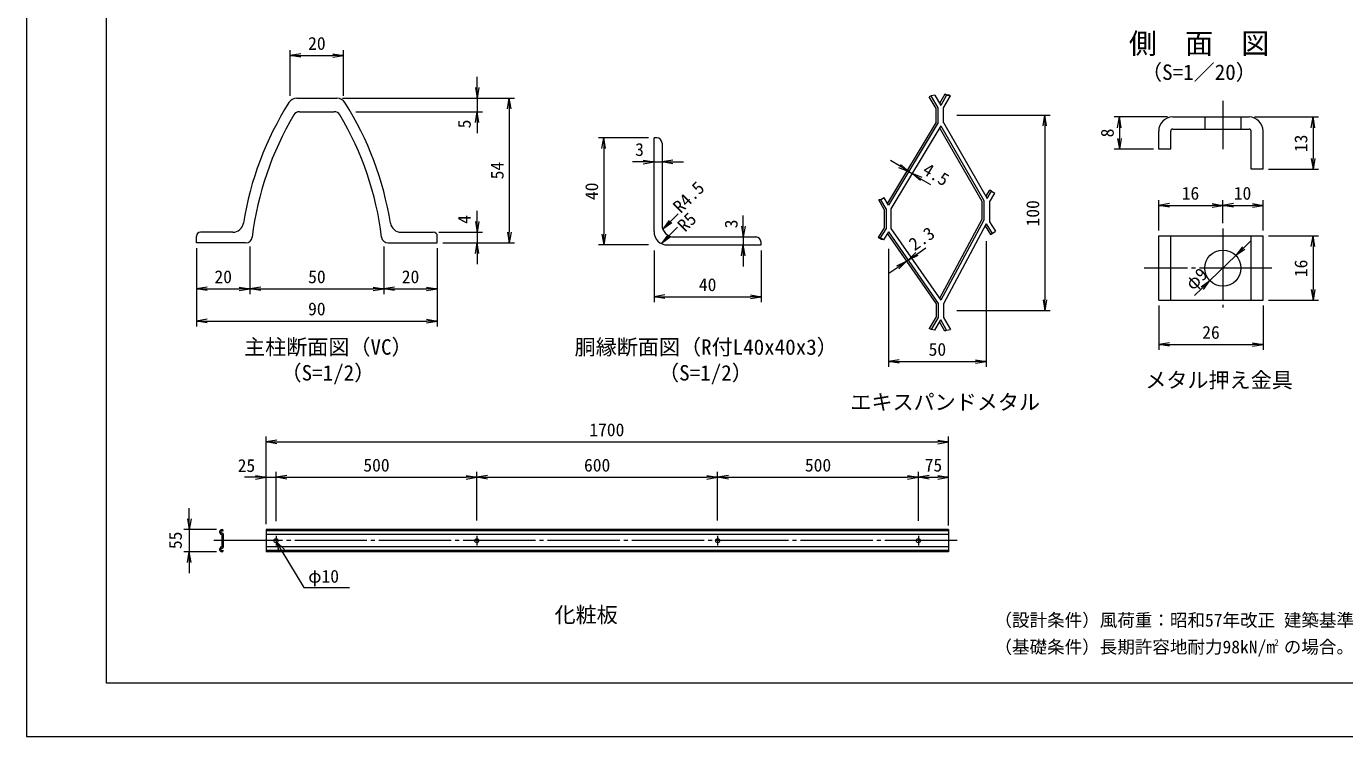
# Model space of a CAD drawing. Units: millimetres, scale not verified, with parts at other scales. Extents: x -4200 to 4200, y -2970 to 2970.
# Drawn here: x -4200 to 726, y -2970 to -318 of the extents above; entities that cross this region are included whole.
import ezdxf
from ezdxf.enums import TextEntityAlignment as Align

# ---------------------------------------------------------------- set-up
doc = ezdxf.new("R2010")
doc.units = ezdxf.units.MM
doc.header["$LTSCALE"] = 15
doc.linetypes.add('LONG_CHAIN', pattern=[21, 18, -1, 1, -1])
for name, color, linetype, lineweight in [('0-0_D-STR1', 1, 'Continuous', 9), ('0-1_D-BMK', 2, 'LONG_CHAIN', 9), ('0-4_D-STR-DIM', 7, 'Continuous', 9), ('0-5_0', 7, 'Continuous', 9), ('0-6_D-STR-TXT', 7, 'Continuous', 9), ('0-9_D-STR3', 3, 'Continuous', 9), ('0-A_D-STR2', 7, 'Continuous', 9), ('0-B_D-TTL', 2, 'Continuous', 9)]:
    doc.layers.add(name, color=color, linetype=linetype, lineweight=lineweight)
doc.layers.add('0-7_D-TTL-TXT', color=7, linetype='Continuous')
doc.styles.add('ＭＳ ゴシック', font='')
doc.styles.get('ＭＳ ゴシック').set_extended_font_data('MS Gothic')

# ---------------------------------------------------------------- blocks, each defined once
blk = doc.blocks.new('_Open')
at = {"layer": '0-5_0'}
blk.add_line((-15, 2.5), (0, 0), dxfattribs=at)
blk.add_lwpolyline([(-15, -2.5), (0, 0), (-15, 0)], dxfattribs=at)
blk = doc.blocks.new('MLeader16')
at = {"layer": '0-6_D-STR-TXT'}
blk.add_line((-3265.83, -2243.05), (-3245.15, -2277.28), dxfattribs=at)
for points in [[(-3254.32, -2282.83), (-3265.83, -2243.05), (-3235.97, -2271.74)], [(-3245.15, -2277.28), (-3162.7, -2413.71), (-2999.96, -2413.71), (-2992.76, -2413.71)]]:
    blk.add_lwpolyline(points, dxfattribs=at)

msp = doc.modelspace()

# ---------------------------------------------------------------- linework, layer by layer
at = {"layer": '0-0_D-STR1'}
for p, q in [((-3189.44, -586.61), (-3039.32, -586.61)), ((-3178.8, -636.61), (-3049.96, -636.61)), ((-1844.68, -734.42), (-1854.68, -734.42)), ((-1854.68, -1084.42), (-1854.68, -734.42)), ((-1824.68, -754.42), (-1824.68, -1059.42)), ((-3564.38, -1126.61), (-3564.38, -1101.61)), ((-3564.38, -1126.61), (-3564.38, -1101.61)), ((-3380.84, -1126.61), (-3564.38, -1126.61)), ((-3428.63, -1086.61), (-3549.38, -1086.61)), ((-2847.92, -1126.61), (-2664.38, -1126.61)), ((-2800.13, -1086.61), (-2679.38, -1086.61)), ((-2664.38, -1126.61), (-2664.38, -1101.61)), ((-1779.68, -1104.42), (-1474.68, -1104.42)), ((-1454.68, -1134.42), (-1454.68, -1124.42)), ((-1804.68, -1134.42), (-1454.68, -1134.42))]:
    msp.add_line(p, q, dxfattribs=at)
for centre, radius, start, end in [((-3189.44, -621.61), 35, 90, 147.73028), ((-3039.32, -621.61), 35, 32.26972, 90), ((-2204.38, -1243.61), 1200, 147.73028, 170.85863), ((-3178.8, -661.61), 25, 90, 149.15113), ((-3049.96, -661.61), 25, 30.84887, 90), ((-4024.38, -1243.61), 1200, 9.14137, 32.26972), ((-2204.38, -1243.61), 1160, 149.15113, 173.11764), ((-4024.38, -1243.61), 1160, 6.88236, 30.84887), ((-1844.68, -754.42), 20, 0, 90), ((-3428.63, -1046.61), 40, 270, 350.85863), ((-2800.13, -1046.61), 40, 189.14137, 270), ((-1779.68, -1059.42), 45, 180.00046, 270), ((-3549.38, -1101.61), 15, 90, 180), ((-3380.84, -1101.61), 25, 270, 353.11764), ((-2847.92, -1101.61), 25, 186.88236, 270), ((-2679.38, -1101.61), 15, 0, 90), ((-1804.68, -1084.42), 50, 180.00043, 270), ((-1474.68, -1124.42), 20, 0, 90)]:
    msp.add_arc(centre, radius, start, end, dxfattribs=at)
at = {"layer": '0-1_D-BMK'}
for p, q in [((271.14, -596.4), (271.14, -776.4)), ((271.13, -1072.95), (271.13, -1368.33)), ((453.29, -1220.64), (-23.18, -1220.64)), ((-722.41, -2238.42), (-3499.62, -2238.42)), ((-3266.94, -2220.42), (-3266.94, -2256.41)), ((-2516.94, -2220.42), (-2516.94, -2256.41)), ((-1616.94, -2220.42), (-1616.94, -2256.41)), ((-866.94, -2220.42), (-866.94, -2256.41))]:
    msp.add_line(p, q, dxfattribs=at)
at = {"layer": '0-4_D-STR-DIM'}
for p, q in [((-3214.38, -577.05), (-3214.38, -406.9)), ((-3174.38, -426.9), (-3054.38, -426.9)), ((-3014.38, -577.05), (-3014.38, -406.9)), ((-2515.51, -546.61), (-2515.51, -506.61)), ((-3019.32, -586.61), (-2375.51, -586.61)), ((-3019.32, -586.61), (-2495.51, -586.61)), ((-2515.51, -586.61), (-2515.51, -636.61)), ((-2969.22, -636.61), (-2495.51, -636.61)), ((-2395.51, -626.61), (-2395.51, -1086.61)), ((-2515.51, -676.61), (-2515.51, -716.61)), ((-723.5, -649.79), (-374.29, -649.79)), ((63.64, -656.4), (-135.72, -656.4)), ((388.64, -656.4), (627.78, -656.4)), ((-1874.68, -734.42), (-2062.5, -734.42)), ((-394.29, -689.79), (-394.29, -1339.22)), ((-115.72, -696.4), (-115.72, -736.4)), ((607.78, -696.4), (607.78, -811.4)), ((-2042.5, -774.42), (-2042.5, -1094.42)), ((11.14, -776.4), (-135.72, -776.4)), ((-1894.68, -824.37), (-1934.68, -824.37)), ((-1854.68, -824.37), (-1824.68, -824.37)), ((-1784.68, -824.37), (-1744.68, -824.37)), ((-937.27, -839.39), (-971.56, -818.79)), ((-902.99, -859.99), (-890.26, -867.64)), ((441.14, -851.4), (627.78, -851.4)), ((-855.97, -888.24), (-821.68, -908.83)), ((31.14, -1080.64), (31.14, -966.48)), ((271.13, -1052.95), (271.13, -966.48)), ((271.13, -1052.95), (271.13, -966.48)), ((421.14, -1080.64), (421.14, -966.48)), ((-2515.51, -1046.61), (-2515.51, -1006.61)), ((-1764.14, -1018.65), (-1820.23, -1074.23)), ((-1521.35, -1064.42), (-1521.35, -1024.42)), ((71.14, -986.48), (231.13, -986.48)), ((311.13, -986.48), (381.14, -986.48)), ((-1767.08, -1068.44), (-1825.28, -1127.89)), ((-2659.38, -1086.61), (-2495.51, -1086.61)), ((-2644.38, -1126.61), (-2375.51, -1126.61)), ((-2644.38, -1126.61), (-2495.51, -1126.61)), ((-2515.51, -1086.61), (-2515.51, -1126.61)), ((-1521.35, -1104.42), (-1521.35, -1134.42)), ((-613.6, -1119.55), (-613.6, -1589.27)), ((348.38, -1145.88), (377.13, -1118.06)), ((441.14, -1100.64), (627.78, -1100.64)), ((-3564.38, -1146.61), (-3564.38, -1438.28)), ((-3564.38, -1146.61), (-3564.38, -1318.28)), ((-3364.38, -1140.42), (-3364.38, -1318.28)), ((-3364.38, -1140.42), (-3364.38, -1318.28)), ((-2864.38, -1140.42), (-2864.38, -1318.28)), ((-2864.38, -1140.42), (-2864.38, -1318.28)), ((-2664.38, -1146.61), (-2664.38, -1438.28)), ((-2664.38, -1146.61), (-2664.38, -1318.28)), ((-2515.51, -1166.61), (-2515.51, -1206.61)), ((-1874.68, -1134.42), (-2062.5, -1134.42)), ((-1854.68, -1154.42), (-1854.68, -1347.75)), ((-1521.35, -1174.42), (-1521.35, -1214.42)), ((-1454.68, -1154.42), (-1454.68, -1347.75)), ((-978.11, -1148.91), (-978.11, -1589.27)), ((-872.29, -1168.3), (-839.42, -1145.51)), ((319.64, -1173.7), (222.63, -1267.58)), ((607.78, -1140.64), (607.78, -1300.64)), ((-944.14, -1218.12), (-977.01, -1240.91)), ((-911.26, -1195.33), (-905.16, -1191.1)), ((-3524.38, -1298.28), (-3404.38, -1298.28)), ((-3324.38, -1298.28), (-2904.38, -1298.28)), ((-2824.38, -1298.28), (-2704.38, -1298.28)), ((-1814.68, -1327.75), (-1494.68, -1327.75)), ((193.89, -1295.4), (165.15, -1323.22)), ((-723.5, -1379.22), (-374.29, -1379.22)), ((31.14, -1360.64), (31.14, -1525.89)), ((421.14, -1360.64), (421.14, -1525.89)), ((441.14, -1340.64), (627.78, -1340.64)), ((-3524.38, -1418.28), (-2704.38, -1418.28)), ((71.14, -1505.89), (381.14, -1505.89)), ((-938.11, -1569.27), (-653.6, -1569.27)), ((-3304.44, -2177.17), (-3304.44, -1849.6)), ((-3264.44, -1869.6), (-794.44, -1869.6)), ((-754.44, -2177.17), (-754.44, -1849.6)), ((-3344.44, -2001.6), (-3384.44, -2001.6)), ((-3304.44, -2147.17), (-3304.44, -1981.6)), ((-3304.44, -2001.6), (-3266.94, -2001.6)), ((-3266.94, -2165.2), (-3266.94, -1981.6)), ((-3266.94, -2165.2), (-3266.94, -1981.6)), ((-3226.94, -2001.6), (-3186.94, -2001.6)), ((-3226.94, -2001.6), (-2556.94, -2001.6)), ((-2516.94, -2163.43), (-2516.94, -1981.6)), ((-2516.94, -2163.43), (-2516.94, -1981.6)), ((-2476.94, -2001.6), (-1656.94, -2001.6)), ((-1616.94, -2162.77), (-1616.94, -1981.6)), ((-1616.94, -2162.77), (-1616.94, -1981.6)), ((-1576.94, -2001.6), (-906.94, -2001.6)), ((-866.94, -2163.92), (-866.94, -1981.6)), ((-866.94, -2163.92), (-866.94, -1981.6)), ((-826.94, -2001.6), (-794.44, -2001.6)), ((-754.44, -2181.67), (-754.44, -1981.6)), ((-3591.34, -2157.17), (-3591.34, -2117.17)), ((-3489.07, -2197.17), (-3611.34, -2197.17)), ((-3591.34, -2197.17), (-3591.34, -2279.67)), ((-3489.07, -2279.67), (-3611.34, -2279.67)), ((-3591.34, -2319.67), (-3591.34, -2359.67))]:
    msp.add_line(p, q, dxfattribs=at)
at = {"layer": '0-9_D-STR3'}
for p, q in [((83.64, -656.4), (368.64, -656.4)), ((203.63, -656.4), (203.63, -701.4)), ((338.63, -656.4), (338.64, -701.4)), ((31.14, -776.4), (31.14, -708.9)), ((76.14, -776.4), (76.14, -708.9)), ((83.64, -701.4), (368.64, -701.4)), ((376.14, -851.4), (376.14, -708.9)), ((421.14, -851.4), (421.14, -708.9)), ((76.14, -776.4), (31.14, -776.4)), ((421.14, -851.4), (376.14, -851.4)), ((76.14, -1340.64), (76.14, -1100.64)), ((376.14, -1340.64), (376.14, -1100.64)), ((421.14, -1340.64), (421.14, -1100.64)), ((31.14, -1340.64), (421.14, -1340.64)), ((-3469.07, -2215.17), (-3469.07, -2261.67)), ((-3466.07, -2197.68), (-3466.07, -2202.81)), ((-3464.57, -2213.51), (-3464.57, -2263.32)), ((-754.44, -2197.17), (-3304.44, -2197.17)), ((-3304.44, -2197.17), (-3304.44, -2279.67)), ((-754.44, -2201.67), (-3304.44, -2201.67)), ((-754.44, -2215.17), (-3304.44, -2215.17)), ((-754.44, -2197.17), (-754.44, -2279.67)), ((-754.44, -2261.67), (-3304.44, -2261.67)), ((-3466.07, -2274.02), (-3466.07, -2279.15)), ((-754.44, -2275.17), (-3304.44, -2275.17)), ((-754.44, -2279.67), (-3304.44, -2279.67))]:
    msp.add_line(p, q, dxfattribs=at)
msp.add_lwpolyline([(31.14, -1340.64), (31.14, -1100.64), (421.14, -1100.64)], dxfattribs=at)
for centre, radius in [((271.14, -1220.64), 67.5), ((-3266.94, -2238.42), 7.5), ((-2516.94, -2238.42), 7.5), ((-1616.94, -2238.42), 7.5), ((-866.94, -2238.42), 7.5)]:
    msp.add_circle(centre, radius, dxfattribs=at)
for centre, radius, start, end in [((83.64, -708.9), 52.5, 90, 180), ((368.64, -708.9), 52.5, 0, 90), ((83.64, -708.9), 7.5, 90, 180), ((368.64, -708.9), 7.5, 0, 90), ((-3469.07, -2206.17), 9, 70.52902, 270), ((-3469.07, -2206.17), 4.5, 48.19001, 281.53799), ((-3467.57, -2213.51), 3, 0, 101.53718), ((-3469.07, -2270.67), 9, 90.00069, 289.47168), ((-3467.57, -2263.32), 3, 258.46283, 0.00055), ((-3469.07, -2270.67), 4.5, 78.46349, 311.81106)]:
    msp.add_arc(centre, radius, start, end, dxfattribs=at)
at = {"layer": '0-A_D-STR2'}
for p, q in [((-819.58, -576.89), (-826.01, -580.6)), ((-800.79, -624.25), (-826.01, -580.6)), ((-805.24, -575.29), (-819.58, -576.89)), ((-805.24, -575.29), (-819.58, -576.89)), ((-793.36, -622.26), (-819.58, -576.89)), ((-793.36, -622.26), (-819.58, -576.89)), ((-805.24, -575.29), (-783.43, -613.48)), ((-805.24, -575.29), (-783.43, -613.48)), ((-761.62, -575.29), (-783.43, -613.48)), ((-761.62, -575.29), (-783.43, -613.48)), ((-773.5, -622.26), (-747.28, -576.89)), ((-773.5, -622.26), (-747.28, -576.89)), ((-768.06, -571.61), (-753.72, -573.2)), ((-761.62, -575.29), (-747.28, -576.89)), ((-761.62, -575.29), (-747.28, -576.89)), ((-747.28, -576.89), (-753.72, -573.2)), ((-800.79, -675.46), (-800.79, -624.25)), ((-793.36, -678.09), (-793.36, -622.26)), ((-793.36, -677.52), (-793.36, -622.26)), ((-773.5, -677.32), (-773.5, -622.26)), ((-773.5, -678.09), (-773.5, -622.26)), ((-800.79, -675.46), (-982.46, -977.86)), ((-793.36, -677.52), (-978.2, -985.18)), ((-773.5, -677.32), (-609.87, -960.73)), ((-783.43, -689.82), (-969.35, -999.28)), ((-787.8, -697.09), (-630.16, -970.15)), ((-783.43, -689.82), (-622.73, -968.16)), ((-614.24, -953.47), (-600.39, -929.69)), ((-593.97, -933.43), (-600.39, -929.69)), ((-1006.93, -965.34), (-1015, -966.23)), ((-994.59, -1001.29), (-1015, -966.23)), ((-994.1, -957.87), (-1006.93, -965.34)), ((-987.17, -999.28), (-1006.93, -965.34)), ((-978.2, -985.18), (-994.1, -957.87)), ((-630.16, -970.15), (-630.16, -1039.47)), ((-622.73, -968.16), (-622.73, -1041.33)), ((-600.9, -974.84), (-581.14, -940.9)), ((-600.9, -974.84), (-600.9, -1048.01)), ((-994.59, -1001.29), (-994.59, -1070.3)), ((-987.17, -999.28), (-987.17, -1072.46)), ((-969.35, -999.28), (-969.35, -1072.46)), ((-994.59, -1070.3), (-1017.64, -1106.53)), ((-987.17, -1072.46), (-1009.47, -1107.53)), ((-969.35, -1072.46), (-783.43, -1340.61)), ((-630.16, -1039.47), (-788.18, -1333.76)), ((-622.73, -1041.33), (-783.43, -1340.61)), ((-613.6, -1055.72), (-773.5, -1353.5)), ((-617.63, -1063.22), (-597.39, -1095.03)), ((-600.9, -1048.01), (-578.6, -1083.08)), ((-1005.11, -1114.5), (-1017.64, -1106.53)), ((-996.94, -1115.5), (-1005.11, -1114.5)), ((-978.11, -1085.88), (-996.94, -1115.5)), ((-982.43, -1092.68), (-800.79, -1354.67)), ((-978.11, -1085.88), (-793.36, -1352.35)), ((-597.39, -1095.03), (-591.13, -1091.05)), ((-800.79, -1354.67), (-800.79, -1402.95)), ((-793.36, -1352.35), (-793.36, -1404.94)), ((-773.5, -1353.5), (-773.5, -1404.94)), ((-800.79, -1402.95), (-826.01, -1446.6)), ((-793.36, -1404.94), (-819.58, -1450.32)), ((-805.24, -1451.91), (-783.43, -1413.72)), ((-761.62, -1451.91), (-783.43, -1413.72)), ((-773.5, -1404.94), (-747.28, -1450.32)), ((-819.58, -1450.32), (-826.01, -1446.6)), ((-805.24, -1451.91), (-819.58, -1450.32)), ((-761.62, -1451.91), (-747.28, -1450.32))]:
    msp.add_line(p, q, dxfattribs=at)
for points in [[(-761.62, -575.29), (-768.06, -571.61), (-787.7, -606)], [(-609.87, -960.73), (-593.97, -933.43), (-581.14, -940.9)], [(-613.6, -1055.72), (-591.13, -1091.05), (-578.6, -1083.08)], [(-996.94, -1115.5), (-1009.47, -1107.53), (-1017.64, -1106.53)], [(-761.62, -1451.91), (-768.06, -1455.59), (-787.7, -1421.2)]]:
    msp.add_lwpolyline(points, dxfattribs=at)
at = {"layer": '0-B_D-TTL', "color": 7}
msp.add_lwpolyline([(-4200.03, -2970.08), (4199.97, -2970.08), (4199.97, 2969.92), (-4200.03, 2969.92)], close=True, dxfattribs=at)
at = {"layer": '0-B_D-TTL'}
msp.add_lwpolyline([(-3900.03, 2769.92), (3899.97, 2769.92), (3899.97, -2770.08), (-3900.03, -2770.08)], close=True, dxfattribs=at)

# ---------------------------------------------------------------- block references
at = {"layer": '0-4_D-STR-DIM', "xscale": 2.666667, "yscale": 2.666667}
for p, rotation in [((-3214.38, -426.9), 180), ((-2515.51, -586.61), 270), ((-2395.51, -586.61), 90), ((-2515.51, -636.61), 90), ((-394.29, -649.79), 90), ((-115.72, -656.4), 90), ((607.78, -656.4), 90), ((-2042.5, -734.42), 90), ((-115.72, -776.4), 270), ((-1824.68, -824.37), 180), ((-902.99, -859.99), 329.00363), ((607.78, -851.4), 270), ((-890.26, -867.64), 149.00363), ((31.14, -986.48), 180), ((271.13, -986.48), 180), ((-2515.51, -1086.61), 270), ((-1821.66, -1075.64), 224.73463), ((-1521.35, -1104.42), 270), ((-2515.51, -1126.61), 90), ((-2395.51, -1126.61), 270), ((-2042.5, -1134.42), 270), ((-1826.67, -1129.32), 225.61009), ((607.78, -1100.64), 90), ((-1521.35, -1134.42), 90), ((-905.16, -1191.1), 214.73502), ((319.64, -1173.7), 224.06277), ((-911.26, -1195.33), 34.73502), ((222.63, -1267.58), 44.06277), ((-3564.38, -1298.28), 180), ((-3364.38, -1298.28), 180), ((-2864.38, -1298.28), 180), ((-1854.68, -1327.75), 180), ((607.78, -1340.64), 270), ((-394.29, -1379.22), 270), ((-3564.38, -1418.28), 180), ((31.14, -1505.89), 180), ((-978.11, -1569.27), 180), ((-3304.44, -1869.6), 180), ((-3266.94, -2001.6), 180), ((-3266.94, -2001.6), 180), ((-2516.94, -2001.6), 180), ((-1616.94, -2001.6), 180), ((-866.94, -2001.6), 180), ((-3591.34, -2197.17), 270), ((-3591.34, -2279.67), 90)]:
    msp.add_blockref('_Open', p, dxfattribs=dict(at, rotation=rotation))
for p in [(-3014.38, -426.9), (-1854.68, -824.37), (271.13, -986.48), (421.14, -986.48), (-3364.38, -1298.28), (-2864.38, -1298.28), (-2664.38, -1298.28), (-1454.68, -1327.75), (-2664.38, -1418.28), (421.14, -1505.89), (-613.6, -1569.27), (-754.44, -1869.6), (-3304.44, -2001.6), (-2516.94, -2001.6), (-1616.94, -2001.6), (-866.94, -2001.6), (-754.44, -2001.6)]:
    msp.add_blockref('_Open', p, dxfattribs=at)
at = {"layer": '0-6_D-STR-TXT'}
msp.add_blockref('MLeader16', (0, 0), dxfattribs=at)

# ---------------------------------------------------------------- texts
at = {"layer": '0-4_D-STR-DIM', "style": 'ＭＳ ゴシック'}
for s, p in [('20', (-3147.13, -420.15)), ('3', (-1925.14, -816.48)), ('16', (117.26, -979.73)), ('10', (311.74, -979.73)), ('20', (-3497.13, -1291.53)), ('50', (-3147.01, -1291.53)), ('20', (-2797.13, -1291.53)), ('40', (-1686.93, -1321)), ('90', (-3147.26, -1411.53)), ('26', (193.91, -1499.14)), ('50', (-828.48, -1562.52)), ('1700', (-2096.34, -1862.85)), ('25', (-3410.42, -1996.35)), ('500', (-2940.81, -1994.85)), ('600', (-2116.19, -1994.85)), ('500', (-1290.81, -1994.85)), ('75', (-843.29, -1994.85))]:
    msp.add_text(s, height=48.06, dxfattribs=at).set_placement(p, align=Align.BOTTOM_LEFT)
for s, rotation, p in [('5', 90, (-2525.05, -698.81)), ('8', 90, (-122.47, -732.4)), ('13', 90, (601.04, -787.65)), ('54', 90, (-2402.26, -889.36)), ('4.5', 329.004, (-862.72, -878.86)), ('40', 90, (-2049.24, -966.67)), ('R4.5', 45, (-1744.35, -1028.89)), ('100', 90, (-401.04, -1065.16)), ('4', 90, (-2525.05, -1055.45)), ('R5', 45, (-1727.89, -1098.7)), ('3', 90, (-1528.01, -1072.04)), ('2.3', 34.735, (-873.05, -1170.07)), ('φ9', 44.063, (169.12, -1316.75)), ('16', 90, (601.04, -1254.52)), ('55', 90, (-3604.79, -2269.91))]:
    msp.add_text(s, height=48.06, rotation=rotation, dxfattribs=at).set_placement(p, align=Align.BOTTOM_LEFT)
at = {"layer": '0-6_D-STR-TXT', "style": 'ＭＳ ゴシック'}
msp.add_text('φ10', height=48.06, dxfattribs=at).set_placement((-3146.83, -2409.74), align=Align.BOTTOM_LEFT)
at = {"layer": '0-7_D-TTL-TXT', "style": 'ＭＳ ゴシック'}
for s, height, p in [('側\u3000面\u3000図', 76.98, (-80.26, -443.35)), ('（S=1／20）', 57.73, (-34.77, -535.33)), ('主柱断面図（VC）', 57.73, (-3386.64, -1561.33)), ('胴縁断面図（R付L40x40x3）', 57.73, (-2151.33, -1561.63)), ('（S=1/2）', 57.73, (-3250.19, -1657.82)), ('（S=1/2）', 57.73, (-1839.46, -1657.82)), ('メタル押え金具', 57.73, (-18.95, -1684.97)), ('エキスパンドメタル', 57.73, (-1121.07, -1767.2)), ('化粧板', 57.73, (-2226.39, -2561.41)), ('（設計条件）風荷重：昭和57年改正 建築基準法・同施行令に基づく風圧力に準拠。', 48.06, (-582.48, -2573.68)), ('（基礎条件）長期許容地耐力98kN/m の場合。', 48.06, (-582.48, -2673.68)), ('2', 24.08, (462.99, -2637.87))]:
    msp.add_text(s, height=height, dxfattribs=at).set_placement(p, align=Align.BOTTOM_LEFT)

doc.saveas('drawing.dxf')
